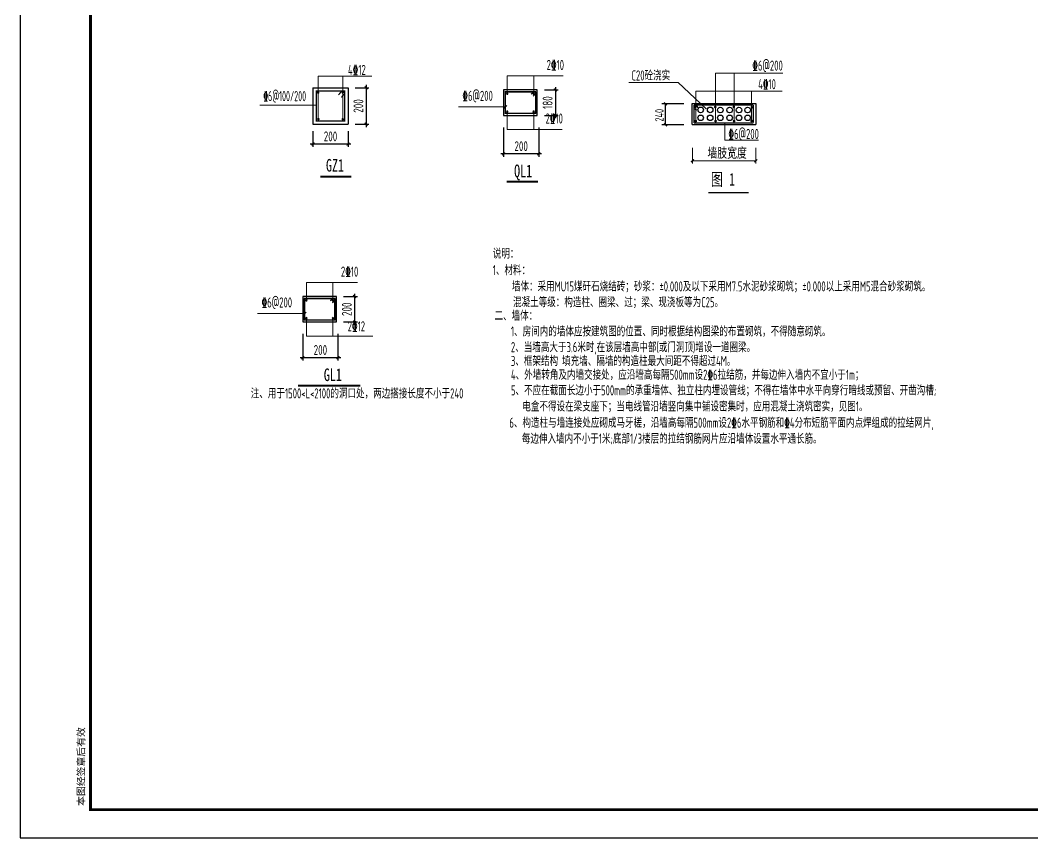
# Model space of a CAD drawing. Extents: x 899043 to 2598688, y -137197 to 211789.
# Drawn here: x 2198961 to 2234974, y 70135 to 99224 of the extents above; entities that cross this region are included whole.
import ezdxf
from ezdxf.enums import TextEntityAlignment as Align

# ---------------------------------------------------------------- set-up
doc = ezdxf.new("R2010")
doc.units = 0
doc.header["$LTSCALE"] = 1500
doc.header["$MEASUREMENT"] = 0
for name, color, linetype in [('00-tk', 151, 'Continuous'), ('12012', 1, 'Continuous'), ('DIM', 3, 'Continuous'), ('REIN', 1, 'Continuous'), ('TEXT', 7, 'Continuous'), ('THIN', 7, 'Continuous'), ('WELD_TEXT', 7, 'Continuous'), ('钢筋', 1, 'Continuous')]:
    doc.layers.add(name, color=color, linetype=linetype)
for name, color, linetype, lineweight in [('COL', 3, 'Continuous', 30), ('TD-DIM', 7, 'Continuous', 13), ('TD-TEXT', 2, 'Continuous', 13)]:
    doc.layers.add(name, color=color, linetype=linetype, lineweight=lineweight)
doc.styles.add('DS6HT', font='simhei.ttf', dxfattribs={"width": 0.8})
doc.styles.add('H350', font='Tssdeng.shx', dxfattribs={"width": 0.65, "height": 360, "bigfont": 'tssdchn.shx'})
doc.styles.add('TSSD_Dimension', font='Tssdeng.shx', dxfattribs={"width": 0.7, "bigfont": 'hztxt.shx'})
doc.styles.add('TSSD_Rein', font='Tssdeng.shx', dxfattribs={"width": 0.7, "bigfont": 'hztxt.shx'})
doc.styles.add('YG图名', font='simhei.ttf', dxfattribs={"width": 0.7, "height": 600})
doc.dimstyles.new('TSSD_100_100', dxfattribs={"dimtxt": 350, "dimasz": 100, "dimexe": 100, "dimexo": 250, "dimgap": 100, "dimtad": 1, "dimdec": 0, "dimzin": 0, "dimdsep": 46, "dimtxsty": 'TSSD_Dimension', "dimblk": 'ARCHTICK', "dimblk1": 'ARCHTICK', "dimblk2": 'ARCHTICK', "dimcen": 0, "dimdle": 100, "dimclrt": 7, "dimadec": 0, "dimazin": 0, "dimtfac": 1, "dimtdec": 0, "dimtix": 1, "dimtmove": 2, "dimatfit": 3, "dimfxl": 0, "dimtolj": 1, "dimtzin": 0, "dimarcsym": 0})

# ---------------------------------------------------------------- blocks, each defined once
blk = doc.blocks.new('_ArchTick')
at = {"color": 0, "linetype": 'ByBlock', "const_width": 0.4}
blk.add_lwpolyline([(-0.5, -0.5), (0.5, 0.5)], dxfattribs=at)
blk = doc.blocks.new('*D503')
at = {"layer": 'Defpoints', "color": 0}
for p in [(2210622, 96820), (2210622, 95525), (2211263, 95525)]:
    blk.add_point(p, dxfattribs=at)
at = {"layer": 'TD-DIM', "color": 0, "lineweight": -2}
for p, q in [((2211263, 96920), (2211263, 95425)), ((2210872, 96820), (2211363, 96820)), ((2210872, 95525), (2211363, 95525))]:
    blk.add_line(p, q, dxfattribs=at)
at = {"layer": 'TD-DIM', "color": 0, "lineweight": -2, "xscale": 100, "yscale": 100, "zscale": 100}
for p, rotation in [((2211263, 96820), 90), ((2211263, 95525), 270)]:
    blk.add_blockref('_ArchTick', p, dxfattribs=dict(at, rotation=rotation))
at = {"layer": 'TD-DIM', "color": 7, "insert": (2210988, 96173), "char_height": 350, "attachment_point": 5, "rotation": 90, "style": 'TSSD_Dimension'}
blk.add_mtext('\\A1;200', dxfattribs=at)
blk = doc.blocks.new('*D498')
at = {"layer": 'Defpoints', "color": 0}
for p in [(2209372, 95532), (2210622, 95532), (2209372, 94817)]:
    blk.add_point(p, dxfattribs=at)
at = {"layer": 'TD-DIM', "color": 0, "lineweight": -2}
for p, q in [((2209372, 95282), (2209372, 94717)), ((2210622, 95282), (2210622, 94717)), ((2210722, 94817), (2209272, 94817))]:
    blk.add_line(p, q, dxfattribs=at)
at = {"layer": 'TD-DIM', "color": 0, "lineweight": -2, "xscale": 100, "yscale": 100, "zscale": 100, "rotation": 180}
blk.add_blockref('_ArchTick', (2209372, 94817), dxfattribs=at)
at = {"layer": 'TD-DIM', "color": 0, "lineweight": -2, "xscale": 100, "yscale": 100, "zscale": 100}
blk.add_blockref('_ArchTick', (2210622, 94817), dxfattribs=at)
at = {"layer": 'TD-DIM', "color": 7, "insert": (2209997, 95092), "char_height": 350, "attachment_point": 5, "style": 'TSSD_Dimension'}
blk.add_mtext('\\A1;200', dxfattribs=at)
blk = doc.blocks.new('*D499')
at = {"layer": 'Defpoints', "color": 0}
for p in [(2217353, 96745), (2217353, 95839), (2217994, 95839)]:
    blk.add_point(p, dxfattribs=at)
at = {"layer": 'TD-DIM', "color": 0, "lineweight": -2}
for p, q in [((2217603, 96745), (2218094, 96745)), ((2217994, 96845), (2217994, 95739)), ((2217603, 95839), (2218094, 95839))]:
    blk.add_line(p, q, dxfattribs=at)
at = {"layer": 'TD-DIM', "color": 0, "lineweight": -2, "xscale": 100, "yscale": 100, "zscale": 100}
for p, rotation in [((2217994, 96745), 90), ((2217994, 95839), 270)]:
    blk.add_blockref('_ArchTick', p, dxfattribs=dict(at, rotation=rotation))
at = {"layer": 'TD-DIM', "color": 7, "insert": (2217719, 96292), "char_height": 350, "attachment_point": 5, "rotation": 90, "style": 'TSSD_Dimension'}
blk.add_mtext('\\A1;180', dxfattribs=at)
blk = doc.blocks.new('*D500')
at = {"layer": 'Defpoints', "color": 0}
for p in [(2216153, 95663), (2217403, 95663), (2216153, 94469)]:
    blk.add_point(p, dxfattribs=at)
at = {"layer": 'TD-DIM', "color": 0, "lineweight": -2}
for p, q in [((2216153, 95413), (2216153, 94369)), ((2217403, 95413), (2217403, 94369)), ((2217503, 94469), (2216053, 94469))]:
    blk.add_line(p, q, dxfattribs=at)
at = {"layer": 'TD-DIM', "color": 0, "lineweight": -2, "xscale": 100, "yscale": 100, "zscale": 100, "rotation": 180}
blk.add_blockref('_ArchTick', (2216153, 94469), dxfattribs=at)
at = {"layer": 'TD-DIM', "color": 0, "lineweight": -2, "xscale": 100, "yscale": 100, "zscale": 100}
blk.add_blockref('_ArchTick', (2217403, 94469), dxfattribs=at)
at = {"layer": 'TD-DIM', "color": 7, "insert": (2216778, 94744), "char_height": 350, "attachment_point": 5, "style": 'TSSD_Dimension'}
blk.add_mtext('\\A1;200', dxfattribs=at)
blk = doc.blocks.new('*D501')
at = {"layer": 'Defpoints', "color": 0}
for p in [(2210212, 89393), (2210212, 88487), (2210853, 88487)]:
    blk.add_point(p, dxfattribs=at)
at = {"layer": 'TD-DIM', "color": 0, "lineweight": -2}
for p, q in [((2210462, 89393), (2210953, 89393)), ((2210853, 89493), (2210853, 88387)), ((2210462, 88487), (2210953, 88487))]:
    blk.add_line(p, q, dxfattribs=at)
at = {"layer": 'TD-DIM', "color": 0, "lineweight": -2, "xscale": 100, "yscale": 100, "zscale": 100}
for p, rotation in [((2210853, 89393), 90), ((2210853, 88487), 270)]:
    blk.add_blockref('_ArchTick', p, dxfattribs=dict(at, rotation=rotation))
at = {"layer": 'TD-DIM', "color": 7, "insert": (2210578, 88940), "char_height": 350, "attachment_point": 5, "rotation": 90, "style": 'TSSD_Dimension'}
blk.add_mtext('\\A1;200', dxfattribs=at)
blk = doc.blocks.new('*D502')
at = {"layer": 'Defpoints', "color": 0}
for p in [(2209012, 88311), (2210262, 88311), (2209012, 87216)]:
    blk.add_point(p, dxfattribs=at)
at = {"layer": 'TD-DIM', "color": 0, "lineweight": -2}
for p, q in [((2209012, 88061), (2209012, 87116)), ((2210262, 88061), (2210262, 87116)), ((2210362, 87216), (2208912, 87216))]:
    blk.add_line(p, q, dxfattribs=at)
at = {"layer": 'TD-DIM', "color": 0, "lineweight": -2, "xscale": 100, "yscale": 100, "zscale": 100, "rotation": 180}
blk.add_blockref('_ArchTick', (2209012, 87216), dxfattribs=at)
at = {"layer": 'TD-DIM', "color": 0, "lineweight": -2, "xscale": 100, "yscale": 100, "zscale": 100}
blk.add_blockref('_ArchTick', (2210262, 87216), dxfattribs=at)
at = {"layer": 'TD-DIM', "color": 7, "insert": (2209637, 87491), "char_height": 350, "attachment_point": 5, "style": 'TSSD_Dimension'}
blk.add_mtext('\\A1;200', dxfattribs=at)
blk = doc.blocks.new('A$C67844AE1')
at = {"layer": '00-tk'}
for p, q in [((0, 89100), (0, 0)), ((3750, 87600), (3750, 1500)), ((3750, 1500), (124650, 1500)), ((0, 0), (126150, 0))]:
    blk.add_line(p, q, dxfattribs=at)
at = {"layer": '00-tk', "const_width": 150}
blk.add_lwpolyline([(3750, 87600), (124650, 87600), (124650, 1500), (3750, 1500)], close=True, dxfattribs=at)
at = {"layer": '00-tk', "style": 'DS6HT'}
blk.add_text('本图经签章后有效', height=375, rotation=90, dxfattribs=at).set_placement((3434, 1702))

msp = doc.modelspace()

# ---------------------------------------------------------------- hatches: boundary and pattern name
at = {"layer": 'REIN'}
h = msp.add_hatch(color=256, dxfattribs=at)
h.paths.add_polyline_path([(2217247.7, 96614.6, 1), (2217197.7, 96614.6, 1)])
h.paths.add_polyline_path([(2216307.7, 96614.6, 1), (2216257.7, 96614.6, 1)])
h = msp.add_hatch(color=256, dxfattribs=at)
h.paths.add_polyline_path([(2216307.7, 95969.4, 1), (2216257.7, 95969.4, 1)])
h.paths.add_polyline_path([(2217247.7, 95969.4, 1), (2217197.7, 95969.4, 1)])
h = msp.add_hatch(color=256, dxfattribs=at)
h.paths.add_polyline_path([(2210106.8, 89262.5, 1), (2210056.8, 89262.5, 1)])
h.paths.add_polyline_path([(2209166.8, 89262.5, 1), (2209116.8, 89262.5, 1)])
h = msp.add_hatch(color=256, dxfattribs=at)
h.paths.add_polyline_path([(2209166.8, 88617.3, 1), (2209116.8, 88617.3, 1)])
h.paths.add_polyline_path([(2210106.8, 88617.3, 1), (2210056.8, 88617.3, 1)])

# ---------------------------------------------------------------- linework, layer by layer
at = {"ltscale": 0.5}
for p, q in [((2221781, 96258.4), (2222558.9, 96258.4)), ((2221912.5, 96043.5), (2221912.5, 96244.8)), ((2221781, 95520.1), (2222558.9, 95520.1))]:
    msp.add_line(p, q, dxfattribs=at)
at = {"ltscale": 0.5, "const_width": 45}
for points in [[(2221862.5, 96298.3), (2221962.5, 96198.3)], [(2221862.5, 95556.5), (2221962.5, 95456.5)]]:
    msp.add_lwpolyline(points, dxfattribs=at)
for centre in [(2223162.1, 96033.5), (2223162.1, 95751.6), (2223500, 96033.5), (2223500, 95751.6), (2223861.7, 96029.5), (2223861.7, 95751.6), (2224191.7, 96029.5), (2224191.7, 95751.6), (2224525.6, 96029.5), (2224525.6, 95751.6), (2224831.7, 96029.5), (2224831.7, 95751.6)]:
    msp.add_circle(centre, 100)
at = {"layer": '12012', "ltscale": 0.5, "const_width": 45}
for points in [[(2222921.5, 96203.4), (2225038.3, 96203.4)], [(2222921.8, 95572.1), (2222921.8, 96203.4)], [(2223024.7, 96185.8), (2223080.2, 96091)], [(2225038.3, 96203.4), (2225038.3, 95579.1)], [(2222933.5, 96074.4), (2223030.5, 96026.5)], [(2225038.3, 95572.1), (2222921.8, 95572.1)]]:
    msp.add_lwpolyline(points, dxfattribs=at)
at = {"layer": '12012', "ltscale": 0.5, "const_width": 47}
for points in [[(2223001.5, 96138, 1), (2222954.5, 96138, 1), (2223001.5, 96138)], [(2223705.1, 96138, 1), (2223658.1, 96138, 1), (2223705.1, 96138)], [(2224365, 96138, 1), (2224318, 96138, 1), (2224365, 96138)], [(2225005.7, 96125.4, 1), (2224958.7, 96125.4, 1), (2225005.7, 96125.4)], [(2223012, 95637, 1), (2222965, 95637, 1), (2223012, 95637)], [(2223715.6, 95637, 1), (2223668.6, 95637, 1), (2223715.6, 95637)], [(2224375.5, 95637, 1), (2224328.5, 95637, 1), (2224375.5, 95637)], [(2224997.8, 95641.8, 1), (2224950.8, 95641.8, 1), (2224997.8, 95641.8)]]:
    msp.add_lwpolyline(points, format="xyb", dxfattribs=at)
at = {"layer": 'COL', "ltscale": 0.5}
for p, q in [((2209371.9, 96819.9), (2210621.9, 96819.9)), ((2209371.9, 96819.9), (2209371.9, 95525.3)), ((2210621.9, 96819.9), (2210621.9, 95525.3)), ((2217352.7, 96744.6), (2216152.7, 96744.6)), ((2216152.7, 96744.6), (2216152.7, 95839.4)), ((2217352.7, 95839.4), (2217352.7, 96744.6)), ((2222858.8, 96258.4), (2225119.6, 96258.4)), ((2222858.8, 95520.1), (2222858.8, 96258.4)), ((2225119.6, 96258.4), (2225119.6, 95520.1)), ((2216152.7, 95839.4), (2217352.7, 95839.4)), ((2209371.9, 95525.3), (2210621.9, 95525.3)), ((2222858.8, 95520.1), (2225119.6, 95520.1)), ((2210211.8, 89392.5), (2209011.8, 89392.5)), ((2209011.8, 89392.5), (2209011.8, 88487.3)), ((2210211.8, 88487.3), (2210211.8, 89392.5)), ((2209011.8, 88487.3), (2210211.8, 88487.3))]:
    msp.add_line(p, q, dxfattribs=at)
at = {"layer": 'DIM', "ltscale": 0.5}
msp.add_line((2221912.5, 95506.5), (2221912.5, 96043.5), dxfattribs=at)
at = {"layer": 'REIN', "ltscale": 0.5}
for p, q in [((2216217.7, 96679.6), (2217287.7, 96679.6)), ((2216217.7, 95904.4), (2216217.7, 96679.6)), ((2217132.1, 96594.8), (2217217, 96679.6)), ((2217287.7, 96608.9), (2217202.8, 96524.1)), ((2217217, 96679.6), (2217287.7, 96679.6)), ((2217287.7, 96679.6), (2217287.7, 96608.9)), ((2217287.7, 96679.6), (2217287.7, 95904.4)), ((2217287.7, 95904.4), (2216217.7, 95904.4)), ((2209076.8, 89327.5), (2210146.8, 89327.5)), ((2209076.8, 88552.3), (2209076.8, 89327.5)), ((2209991.2, 89242.7), (2210076.1, 89327.5)), ((2210076.1, 89327.5), (2210146.8, 89327.5)), ((2210146.8, 89327.5), (2210146.8, 89256.8)), ((2210146.8, 89327.5), (2210146.8, 88552.3)), ((2210146.8, 89256.8), (2210061.9, 89171.9)), ((2210146.8, 88552.3), (2209076.8, 88552.3))]:
    msp.add_line(p, q, dxfattribs=at)
at = {"layer": 'REIN', "ltscale": 0.5, "const_width": 45}
for points in [[(2216217.7, 96679.6), (2216217.7, 95904.4), (2217287.7, 95904.4), (2217287.7, 96679.6), (2216217.7, 96679.6)], [(2217217, 96679.6), (2217132.1, 96594.8)], [(2217202.8, 96524.1), (2217287.7, 96608.9)], [(2209076.8, 89327.5), (2209076.8, 88552.3), (2210146.8, 88552.3), (2210146.8, 89327.5), (2209076.8, 89327.5)], [(2210076.1, 89327.5), (2209991.2, 89242.7)], [(2210061.9, 89171.9), (2210146.8, 89256.8)]]:
    msp.add_lwpolyline(points, dxfattribs=at)
at = {"layer": 'REIN', "ltscale": 0.5}
for centre, start, end in [((2216282.7, 96614.6), 0, 180), ((2216282.7, 96614.6), 180, 0), ((2217222.7, 96614.6), 0, 180), ((2217222.7, 96614.6), 180, 0), ((2216282.7, 95969.4), 0, 180), ((2216282.7, 95969.4), 180, 0), ((2217222.7, 95969.4), 0, 180), ((2217222.7, 95969.4), 180, 0), ((2209141.8, 89262.5), 0, 180), ((2209141.8, 89262.5), 180, 0), ((2210081.8, 89262.5), 0, 180), ((2210081.8, 89262.5), 180, 0), ((2209141.8, 88617.3), 0, 180), ((2209141.8, 88617.3), 180, 0), ((2210081.8, 88617.3), 0, 180), ((2210081.8, 88617.3), 180, 0)]:
    msp.add_arc(centre, 25, start, end, dxfattribs=at)
at = {"layer": 'TD-DIM', "ltscale": 0.5}
for p, q in [((2222866.3, 94122.5), (2222866.3, 94680.8)), ((2225127.1, 94122.5), (2225127.1, 94680.8)), ((2222866.3, 94222.5), (2225127.1, 94222.5))]:
    msp.add_line(p, q, dxfattribs=at)
at = {"layer": 'TD-DIM', "ltscale": 0.5, "const_width": 45}
for points in [[(2222816.3, 94172.5), (2222916.3, 94272.5)], [(2225077.1, 94172.5), (2225177.1, 94272.5)]]:
    msp.add_lwpolyline(points, dxfattribs=at)
at = {"layer": 'TD-TEXT', "ltscale": 0.5}
for p, q in [((2209556.6, 97238.2), (2211465.5, 97238.2)), ((2209556.6, 95640.4), (2209556.6, 97238.2)), ((2210434.2, 95640.4), (2210434.2, 97238.2)), ((2216282.7, 96614.6), (2216282.7, 97244.6)), ((2216282.7, 97244.6), (2218274.3, 97244.6)), ((2217222.7, 96614.6), (2217222.7, 97244.6)), ((2223687, 95643), (2223687, 97338.2)), ((2223687, 97338.2), (2226082.4, 97338.2)), ((2224350.8, 95652.6), (2224350.8, 97338.2)), ((2220604.7, 97013.7), (2222360.6, 97013.7)), ((2222360.6, 97013.7), (2223357.1, 96075.8)), ((2222994.3, 95633.4), (2222994.3, 96700.8)), ((2222994.3, 96700.8), (2226063.2, 96700.8)), ((2224976.1, 95614.2), (2224976.1, 96700.8)), ((2209493.9, 96200.1), (2207485.8, 96200.1)), ((2216217.7, 96144.6), (2214545.1, 96144.6)), ((2216282.7, 95969.4), (2216282.7, 95339.4)), ((2217222.7, 95969.4), (2217222.7, 95339.4)), ((2224020.9, 95572.1), (2224020.9, 94957.3)), ((2216282.7, 95339.4), (2218234.8, 95339.4)), ((2224020.9, 94957.3), (2225219.9, 94957.3)), ((2209141.8, 89262.5), (2209141.8, 89892.5)), ((2209141.8, 89892.5), (2210957.9, 89892.5)), ((2210081.8, 89262.5), (2210081.8, 89892.5)), ((2209076.8, 88792.5), (2207404.2, 88792.5)), ((2209141.8, 88617.3), (2209141.8, 87987.3)), ((2210081.8, 88617.3), (2210081.8, 87987.3)), ((2209141.8, 87987.3), (2211500.4, 87987.3))]:
    msp.add_line(p, q, dxfattribs=at)
for points, const_width in [([(2209631.2, 93660.7), (2210741.2, 93660.7)], 70), ([(2216264.5, 93477.7), (2217374.5, 93477.7)], 70), ([(2223438.3, 93087.6), (2224872.8, 93087.6)], 40), ([(2208836.5, 86225), (2211061.2, 86225)], 70)]:
    msp.add_lwpolyline(points, dxfattribs=dict(at, const_width=const_width))
at = {"layer": 'THIN', "ltscale": 0.5}
for p, q in [((2216167.7, 96094.6), (2216267.7, 96194.6)), ((2209026.8, 88742.5), (2209126.8, 88842.5))]:
    msp.add_line(p, q, dxfattribs=at)
at = {"layer": '钢筋', "ltscale": 0.5, "const_width": 45}
msp.add_lwpolyline([(2210403.4, 96701.9), (2210503.4, 96701.9), (2210503.4, 95640.4), (2209494.5, 95640.4), (2209494.5, 96701.9), (2210403.4, 96701.9)], close=True, dxfattribs=at)
for points in [[(2209578.5, 96647.2, 1), (2209533.5, 96647.2, 1), (2209578.5, 96647.2)], [(2210455.9, 96654.9, 1), (2210410.9, 96654.9, 1), (2210455.9, 96654.9)], [(2209586.2, 95709.2, 1), (2209541.2, 95709.2, 1), (2209586.2, 95709.2)], [(2210455.9, 95701.5, 1), (2210410.9, 95701.5, 1), (2210455.9, 95701.5)]]:
    msp.add_lwpolyline(points, format="xyb", dxfattribs=at)
for points in [[(2210277.5, 96565.4), (2210397.1, 96702.3)], [(2210379.9, 96478.1), (2210499.4, 96615)], [(2210403.4, 96701.9), (2210503.4, 96701.9), (2210503.4, 96601.9)]]:
    msp.add_lwpolyline(points, dxfattribs=at)

# ---------------------------------------------------------------- block references
at = {"layer": 'WELD_TEXT', "linetype": 'ByBlock', "xscale": 0.6666666666278616, "yscale": 0.6666666666715173, "zscale": 0.6666666666666666}
msp.add_blockref('A$C67844AE1', (2198961.1, 70135.3), dxfattribs=at)

# ---------------------------------------------------------------- texts
at = {"style": 'TSSD_Rein', "width": 0.7}
msp.add_text('240', height=300, rotation=90, dxfattribs=at).set_placement((2221843.7, 95617.3))
at = {"layer": 'TD-DIM', "style": 'TSSD_Rein', "width": 0.7}
msp.add_text('墙肢宽度', height=400, dxfattribs=at).set_placement((2223404.2, 94294.8))
at = {"layer": 'TEXT'}
for s, height, style, width, p in [('4%%13212', 360, 'H350', 0.65, (2210617.7, 97276.6)), ('%%1326@200', 360, 'H350', 0.65, (2224998.5, 97429.8)), ('C20砼浇实', 360, 'H350', 0.65, (2220701.8, 97078.8)), ('4%%13210', 360, 'H350', 0.65, (2225206.7, 96768.6)), ('%%1326@200', 360, 'H350', 0.65, (2224149.2, 94997.8)), ('GZ1', 450, 'YG图名', 0.7, (2209834.6, 93837.7)), ('图 1', 450, 'YG图名', 0.7, (2223528.1, 93337.6)), ('说明：', 360, 'H350', 0.65, (2215767.3, 90741.9)), ('1、材料：', 360, 'H350', 0.65, (2215767.3, 90152.4)), ('墙体：采用MU15煤矸石烧结砖；砂浆：%%P0.000及以下采用M7.5水泥砂浆砌筑；%%P0.000以上采用M5混合砂浆砌筑。', 360, 'H350', 0.65, (2216449.6, 89573.1)), ('混凝土等级：构造柱、圈梁、过；梁、现浇板等为C25。', 360, 'H350', 0.65, (2216488.1, 89013.1)), ('二、墙体：', 360, 'H350', 0.65, (2215829, 88532.4)), ('1、房间内的墙体应按建筑图的位置、同时根据结构图梁的布置砌筑，不得随意砌筑。', 360, 'H350', 0.65, (2216413.8, 87972.4)), ('2、当墙高大于3.6米时,在该层墙高中部(或门洞顶)增设一道圈梁。', 360, 'H350', 0.65, (2216413.8, 87412.4)), ('3、框架结构 填充墙、隔墙的构造柱最大间距不得超过4M。', 360, 'H350', 0.65, (2216413.8, 86921.5)), ('4、外墙转角及内墙交接处，应沿墙高每隔500mm设2%%1326拉结筋，并每边伸入墙内不宜小于1m；', 360, 'H350', 0.65, (2216413.8, 86429.2)), ('注、用于1500<L<2100的洞口处，两边搭接长度不小于240', 360, 'H350', 0.65, (2207160.5, 85766.8)), ('5、不应在截面长边小于500mm的承重墙体、独立柱内埋设管线；不得在墙体中水平向穿行暗线或预留、开凿沟槽;', 360, 'H350', 0.65, (2216413.8, 85876.4)), ('电盒不得设在梁支座下；当电线管沿墙竖向集中铺设密集时，应用混凝土浇筑密实，见图1。', 360, 'H350', 0.65, (2216818.8, 85302.7)), ('6、构造柱与墙连接处应砌成马牙槎，沿墙高每隔500mm设2%%1326水平钢筋和%%1324分布短筋平面内点焊组成的拉结网片,', 360, 'H350', 0.65, (2216357, 84723.4)), ('每边伸入墙内不小于1米;底部1/3楼层的拉结钢筋网片应沿墙体设置水平通长筋。', 360, 'H350', 0.65, (2216802.8, 84157.3))]:
    msp.add_text(s, height=height, dxfattribs=dict(at, style=style, width=width)).set_placement(p)
at = {"layer": 'TEXT', "style": 'H350', "width": 0.65}
for s, p in [('2%%13210', (2218302, 97344.6)), ('2%%13210', (2218262.5, 95439.4)), ('2%%13210', (2210985.6, 89992.5)), ('2%%13212', (2211224.3, 88043.9))]:
    msp.add_text(s, height=360, dxfattribs=at).set_placement(p, align=Align.BOTTOM_RIGHT)
at = {"layer": 'TEXT', "style": 'H350', "width": 0.541388}
msp.add_text('%%1326@100/200', height=360, dxfattribs=at).set_placement((2207614.6, 96343.5), (2209128.9, 96343.5), align=Align.FIT)
at = {"layer": 'TEXT', "style": 'H350', "width": 0.65}
for p in [(2214685.6, 96246), (2207544.7, 88893.9)]:
    msp.add_text('%%1326@200', height=360, dxfattribs=at).set_placement(p, align=Align.BOTTOM_LEFT)
at = {"layer": 'TEXT', "style": 'YG图名', "width": 0.7}
for s, p in [('QL1', (2216847.8, 93502.9)), ('GL1', (2210079.3, 86250.2))]:
    msp.add_text(s, height=450, dxfattribs=at).set_placement(p, align=Align.BOTTOM_CENTER)

# ---------------------------------------------------------------- dimensions: what is measured, and where the dimension line sits
at = {"layer": 'TD-DIM'}
for base, p1, p2, text, picture, middle in [((2211263, 95525.3), (2210621.9, 96819.9), (2210621.9, 95525.3), '200', '*D503', (2210988, 96172.6)), ((2217993.8, 95839.4), (2217352.7, 96744.6), (2217352.7, 95839.4), '180', '*D499', (2217718.8, 96292)), ((2210852.9, 88487.3), (2210211.8, 89392.5), (2210211.8, 88487.3), '200', '*D501', (2210577.9, 88939.9))]:
    dim = msp.add_linear_dim(base=base, p1=p1, p2=p2, angle=90, text=text, dimstyle='TSSD_100_100', dxfattribs=at)
    dim.commit()
    dim.dimension.update_dxf_attribs({"geometry": picture, "text_midpoint": middle})
for base, p1, p2, picture, middle in [((2209371.9, 94816.6), (2210621.9, 95532.3), (2209371.9, 95532.3), '*D498', (2209996.9, 95091.6)), ((2216152.7, 94469.2), (2217402.7, 95662.9), (2216152.7, 95662.9), '*D500', (2216777.7, 94744.2)), ((2209011.8, 87215.8), (2210261.8, 88310.8), (2209011.8, 88310.8), '*D502', (2209636.8, 87490.8))]:
    dim = msp.add_linear_dim(base=base, p1=p1, p2=p2, text='200', dimstyle='TSSD_100_100', dxfattribs=at)
    dim.commit()
    dim.dimension.update_dxf_attribs({"geometry": picture, "text_midpoint": middle})

doc.saveas('drawing.dxf')
